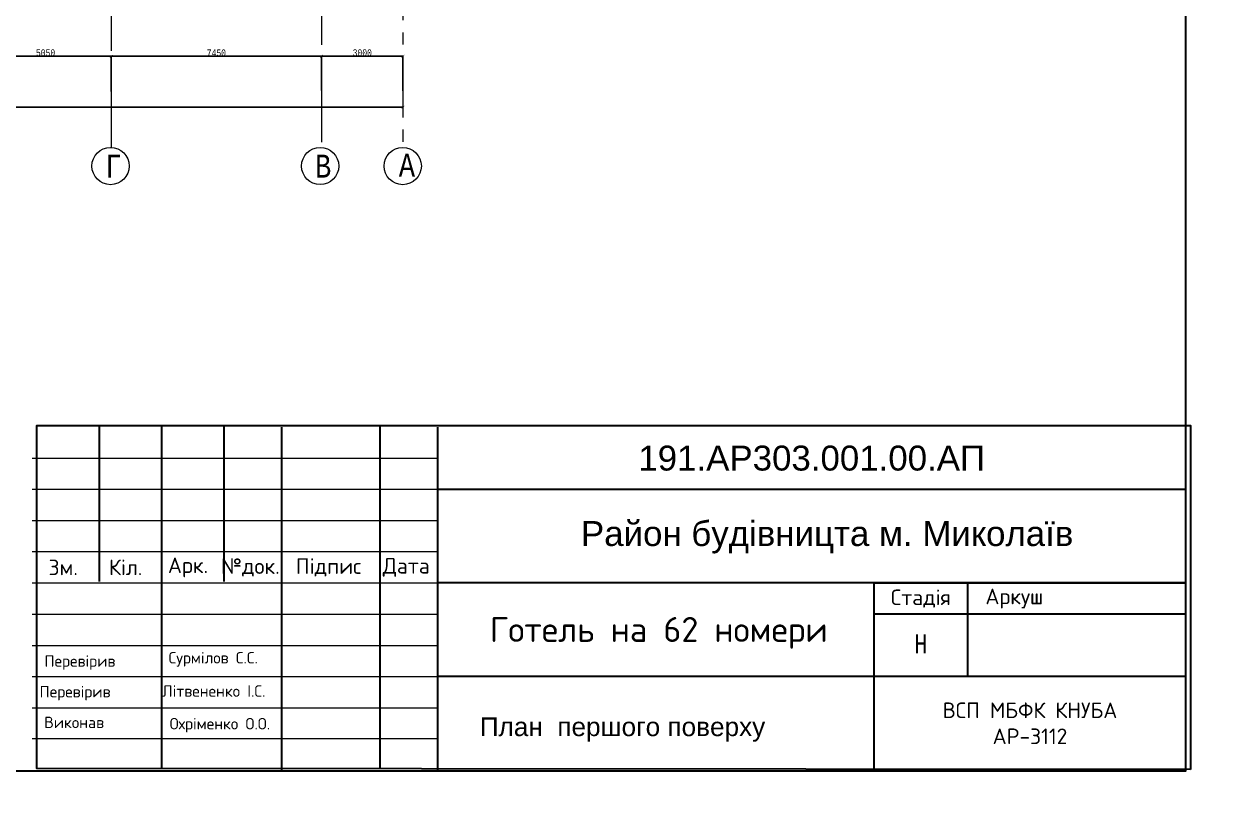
# Model space of a CAD drawing. Header units: millimetres. Extents: x -689206 to 4969298, y -1019800 to 703299.
# Drawn here: x 231704 to 275346, y -492310 to -463844 of the extents above; entities that cross this region are included whole.
import ezdxf

# ---------------------------------------------------------------- set-up
doc = ezdxf.new("R2010")
doc.units = ezdxf.units.MM
doc.linetypes.add('осеваяX2', pattern=[101.6, 63.5, -12.7, 12.7, -12.7])
doc.layers.add('внешняярамка', color=7, linetype='Continuous', lineweight=5, plot=False)
doc.layers.add('РАЗМЕРЫ', color=7, linetype='Continuous', lineweight=9)
doc.layers.add('Штамп', color=7, linetype='Continuous', lineweight=5)
doc.layers.add('сетка', color=104, linetype='Continuous')
doc.styles.get("Standard").update_dxf_attribs({"font": 'arial.ttf'})
doc.styles.add('Аннотативный', font='isocteur.ttf', dxfattribs={"width": 0.7, "height": 250})
doc.dimstyles.new('Аннотативный', dxfattribs={"dimscale": 0, "dimtxt": 250, "dimasz": 100, "dimexe": 1.25, "dimexo": 0.625, "dimtad": 1, "dimdec": 0, "dimtxsty": 'Аннотативный', "dimblk": 'ARCHTICK', "dimcen": 2.5, "dimadec": 0, "dimazin": 0, "dimtfac": 1, "dimtdec": 0, "dimtmove": 0, "dimatfit": 3, "dimfxl": 1, "dimarcsym": 0})

# ---------------------------------------------------------------- blocks, each defined once
blk = doc.blocks.new('_ArchTick')
at = {"color": 0, "linetype": 'ByBlock', "const_width": 0.15}
blk.add_lwpolyline([(-0.5, -0.5), (0.5, 0.5)], dxfattribs=at)
blk = doc.blocks.new('*D3301')
at = {"layer": 'Defpoints', "color": 0, "lineweight": 5, "ltscale": 35, "transparency": 16777216}
for p in [(230099, -465028), (234894, -465028), (234894, -466323)]:
    blk.add_point(p, dxfattribs=at)
at = {"layer": 'РАЗМЕРЫ', "color": 0, "lineweight": -2, "ltscale": 35, "transparency": 16777216}
for p, q in [((230099, -465027), (230099, -465027)), ((230099, -465028), (234894, -465028)), ((234894, -466322), (234894, -465027))]:
    blk.add_line(p, q, dxfattribs=at)
at = {"layer": 'РАЗМЕРЫ', "color": 0, "lineweight": -2, "ltscale": 35, "transparency": 16777216, "xscale": 100, "yscale": 100, "zscale": 100, "rotation": 180}
blk.add_blockref('_ArchTick', (230099, -465028), dxfattribs=at)
at = {"layer": 'РАЗМЕРЫ', "color": 0, "lineweight": -2, "ltscale": 35, "transparency": 16777216, "xscale": 100, "yscale": 100, "zscale": 100}
blk.add_blockref('_ArchTick', (234894, -465028), dxfattribs=at)
at = {"layer": 'РАЗМЕРЫ', "color": 0, "lineweight": 5, "ltscale": 35, "transparency": 16777216, "insert": (232497, -464902), "char_height": 250, "attachment_point": 5, "style": 'Аннотативный'}
blk.add_mtext('5050', dxfattribs=at)
blk = doc.blocks.new('*D3290')
at = {"layer": 'Defpoints', "color": 0, "lineweight": 5, "ltscale": 35, "transparency": 16777216}
for p in [(234894, -465028), (242593, -465031), (242593, -466284)]:
    blk.add_point(p, dxfattribs=at)
at = {"layer": 'РАЗМЕРЫ', "color": 0, "lineweight": -2, "ltscale": 35, "transparency": 16777216}
for p, q in [((234894, -465028), (234894, -465033)), ((234894, -465031), (242593, -465031)), ((242593, -466284), (242593, -465030))]:
    blk.add_line(p, q, dxfattribs=at)
at = {"layer": 'РАЗМЕРЫ', "color": 0, "lineweight": -2, "ltscale": 35, "transparency": 16777216, "xscale": 100, "yscale": 100, "zscale": 100, "rotation": 180}
blk.add_blockref('_ArchTick', (234894, -465031), dxfattribs=at)
at = {"layer": 'РАЗМЕРЫ', "color": 0, "lineweight": -2, "ltscale": 35, "transparency": 16777216, "xscale": 100, "yscale": 100, "zscale": 100}
blk.add_blockref('_ArchTick', (242593, -465031), dxfattribs=at)
at = {"layer": 'РАЗМЕРЫ', "color": 0, "lineweight": 5, "ltscale": 35, "transparency": 16777216, "insert": (238744, -464906), "char_height": 250, "attachment_point": 5, "style": 'Аннотативный'}
blk.add_mtext('7450', dxfattribs=at)
blk = doc.blocks.new('*D3291')
at = {"layer": 'Defpoints', "color": 0, "lineweight": 5, "ltscale": 35, "transparency": 16777216}
for p in [(242593, -465028), (245569, -465028), (245569, -466291)]:
    blk.add_point(p, dxfattribs=at)
at = {"layer": 'РАЗМЕРЫ', "color": 0, "lineweight": -2, "ltscale": 35, "transparency": 16777216}
for p, q in [((242593, -465027), (242593, -465027)), ((242593, -465028), (245569, -465028)), ((245569, -466290), (245569, -465027))]:
    blk.add_line(p, q, dxfattribs=at)
at = {"layer": 'РАЗМЕРЫ', "color": 0, "lineweight": -2, "ltscale": 35, "transparency": 16777216, "xscale": 100, "yscale": 100, "zscale": 100, "rotation": 180}
blk.add_blockref('_ArchTick', (242593, -465028), dxfattribs=at)
at = {"layer": 'РАЗМЕРЫ', "color": 0, "lineweight": -2, "ltscale": 35, "transparency": 16777216, "xscale": 100, "yscale": 100, "zscale": 100}
blk.add_blockref('_ArchTick', (245569, -465028), dxfattribs=at)
at = {"layer": 'РАЗМЕРЫ', "color": 0, "lineweight": 5, "ltscale": 35, "transparency": 16777216, "insert": (244081, -464902), "char_height": 250, "attachment_point": 5, "style": 'Аннотативный'}
blk.add_mtext('3000', dxfattribs=at)
blk = doc.blocks.new('*D3292')
at = {"layer": 'Defpoints', "color": 0, "lineweight": 5, "ltscale": 35, "transparency": 16777216}
for p in [(207810, -466891), (207810, -466891), (245569, -466891)]:
    blk.add_point(p, dxfattribs=at)
at = {"layer": 'РАЗМЕРЫ', "color": 0, "lineweight": -2, "ltscale": 35, "transparency": 16777216}
for p, q in [((207810, -466890), (207810, -466890)), ((245569, -466891), (207810, -466891)), ((245569, -466890), (245569, -466890))]:
    blk.add_line(p, q, dxfattribs=at)
at = {"layer": 'РАЗМЕРЫ', "color": 0, "lineweight": -2, "ltscale": 35, "transparency": 16777216, "xscale": 100, "yscale": 100, "zscale": 100, "rotation": 180}
blk.add_blockref('_ArchTick', (207810, -466891), dxfattribs=at)
at = {"layer": 'РАЗМЕРЫ', "color": 0, "lineweight": -2, "ltscale": 35, "transparency": 16777216, "xscale": 100, "yscale": 100, "zscale": 100}
blk.add_blockref('_ArchTick', (245569, -466891), dxfattribs=at)
at = {"layer": 'РАЗМЕРЫ', "color": 0, "lineweight": 5, "ltscale": 35, "transparency": 16777216, "insert": (226689, -466765), "char_height": 250, "attachment_point": 5, "style": 'Аннотативный'}
blk.add_mtext('37700', dxfattribs=at)

msp = doc.modelspace()

# ---------------------------------------------------------------- linework, layer by layer
at = {"layer": 'внешняярамка', "lineweight": 5, "ltscale": 50, "const_width": 2.28}
msp.add_lwpolyline([(179523.2, -492309.2), (275344.7, -492309.2), (275344.7, -424549.6), (179523.2, -424549.6), (179523.2, -492309.2)], dxfattribs=at)
at = {"layer": 'РАЗМЕРЫ', "linetype": 'осеваяX2', "lineweight": 5, "ltscale": 35}
for p, q in [((234893.8, -441266.1), (234893.8, -468364.8)), ((245568.8, -447266.1), (245568.8, -468364.8)), ((242593.4, -448166.1), (242593.4, -468364.8))]:
    msp.add_line(p, q, dxfattribs=at)
at = {"layer": 'сетка', "lineweight": 5}
for centre in [(234873, -469045.2), (242540, -469043.4), (245560.8, -469045.4)]:
    msp.add_circle(centre, 680.7, dxfattribs=at)
at = {"layer": 'Штамп'}
for p, q in [((246831.3, -480872.8), (232004.4, -480872.8)), ((246831.3, -483153.9), (232004.4, -483153.9))]:
    msp.add_line(p, q, dxfattribs=at)
at = {"layer": 'Штамп', "lineweight": 30}
for points in [[(184086.1, -491168.4), (274204, -491168.4), (274204, -425690.4), (184086.1, -425690.4)], [(274377, -491110.8), (232177.4, -491079.9), (232177.4, -478534.1), (274377.1, -478534.1)]]:
    msp.add_lwpolyline(points, close=True, dxfattribs=at)
for points in [[(234458.5, -478534.1), (234458.5, -484236.7)], [(236739.6, -478534.1), (236739.5, -491083.3)], [(239020.6, -478534.1), (239020.6, -484236.7)], [(241128.6, -478591.7), (241128.6, -485434.9)], [(244723.3, -478534.1), (244723.3, -491089.1)], [(246831.3, -478591.7), (246831.3, -491148.4)], [(274204, -480872.8), (246831.3, -480872.8)], [(274204, -484294.4), (246831.3, -484294.4)], [(262798.7, -491137.6), (262798.7, -484294.4)], [(262798.7, -484294.4), (274204, -484294.4)], [(266220.3, -484294.4), (266220.3, -487716)], [(241128.6, -485434.9), (241124.5, -491144.3)], [(274204, -485434.9), (262798.7, -485434.9)], [(274204, -487716), (246831.3, -487716)]]:
    msp.add_lwpolyline(points, dxfattribs=at)
at = {"layer": 'Штамп'}
for points in [[(232004.4, -479732.3), (246831.3, -479732.3)], [(232004.4, -482013.3), (246831.3, -482013.3)], [(232004.4, -484294.4), (246831.3, -484294.4)], [(232004.4, -485434.9), (246831.3, -485434.9)], [(232004.4, -486575.5), (246831.3, -486575.5)], [(232004.4, -487716), (246831.3, -487716)], [(232004.4, -488856.5), (246831.3, -488856.5)], [(246831.3, -489997), (232004.4, -489997)]]:
    msp.add_lwpolyline(points, dxfattribs=at)

# ---------------------------------------------------------------- texts
at = {"layer": 'РАЗМЕРЫ', "lineweight": 5, "ltscale": 35, "char_height": 841.3, "width": 7009.377, "attachment_point": 1, "style": 'Аннотативный'}
for s, insert in [('Г', (234689.1, -468627)), ('В', (242356.1, -468625.2)), ('А', (245418, -468589.8))]:
    msp.add_mtext(s, dxfattribs=dict(at, insert=insert))
at = {"layer": 'Штамп'}
for s, width, heights, insert, char_height, attachment_point in [('191.АР303.001.00.АП', 27372.729, [0], (260517.7, -479732.3), 912.424, 5), ('Район будівницта м. Миколаїв', 28044.588, [0], (261083, -482623.6), 912.424, 5), ('\\pxqc;{\\fISOCPEUR|b0|i0|c204|p34;Зм.}', 2281.061, [0], (233144.9, -483724.1), 570.265, 5), ('\\pxqc;{\\fISOCPEUR|b0|i0|c204|p34;Кіл.}', 2281.061, [0], (235426, -483724.1), 570.265, 5), ('\\pxqc;{\\fISOCPEUR|b0|i0|c204|p34;Арк.}', 2281.061, [0], (237707, -483724.1), 570.265, 5), ('\\pxqc;{\\fISOCPEUR|b0|i0|c204|p34;№док.}', 2281.061, [0], (239988.1, -483724.1), 570.265, 5), ('\\pxqc;{\\fISOCPEUR|b0|i0|c204|p34;Підпис}', 3421.591, [0], (242839.4, -483724.1), 570.265, 5), ('\\pxqc;{\\fISOCPEUR|b0|i0|c204|p34;Дата}', 2281.061, [0], (245690.8, -483724.1), 570.265, 5), ('\\pxqc;{\\fISOCPEUR|b0|i0|c204|p34;Стадія}', 3421.591, [0], (264509.5, -484864.7), 570.265, 5), ('\\pxqc;{\\fISOCPEUR|b0|i0|c204|p34;Аркуш}', 3421.591, [0], (267931.1, -484864.7), 570.265, 5), ('\\pxqc;{\\fISOCPEUR|b0|i0|c204|p34;Готель на 62 номери}', 15841.615, [0], (254923.3, -486118.8), 912.424, 5), ('\\pxql;{\\fISOCPEUR|b0|i0|c204|p34;Перевірив}', 4562.121, [0], (234737, -487204.6), 418.152, 5), ('\\pxql;{\\fISOCPEUR|b0|i0|c204|p34;Сурмілов С.С.}', 4562.121, [0], (239279.5, -487086.9), 418.152, 5), ('\\pxql;{\\fISOCPEUR|b0|i0|c204|p34;Перевірив}', 4562.121, [0], (234560.3, -488325.5), 418.152, 5), ('\\pxql;{\\fISOCPEUR|b0|i0|c204|p34;Літвененко І.С.}', 4562.121, [0], (239043.9, -488247), 418.152, 5), ('\\pxqc;{\\fISOCPEUR|b0|i0|c204|p34;ВСП МБФК КНУБА^JАР-3112}', 11405.304, [0], (274204, -489426.8), 570.265, 6), ('\\pxql;{\\fISOCPEUR|b0|i0|c204|p34;Виконав}', 4562.121, [0], (234728.1, -489394.8), 418.152, 5), ('\\pxqc;План  першого поверху', 13281.895, [2706.9], (253598.8, -489655.9), 684.44, 5), ('\\pxql;{\\fISOCPEUR|b0|i0|c204|p34;Охріменко О.О.}', 4562.121, [0], (239318.8, -489497.6), 418.152, 5)]:
    msp.add_mtext_dynamic_manual_height_columns(s, width=width, gutter_width=2851.3, heights=heights, dxfattribs=dict(at, insert=insert, char_height=char_height, attachment_point=attachment_point))
at = {"layer": 'Штамп', "insert": (266220.3, -486521.5), "char_height": 696.92, "width": 3421.591, "attachment_point": 6, "style": 'Аннотативный'}
msp.add_mtext('\\pxqc;Н', dxfattribs=at)

# ---------------------------------------------------------------- dimensions: what is measured, and where the dimension line sits
at = {"layer": 'РАЗМЕРЫ', "lineweight": 5, "ltscale": 35}
for base, p1, p2, text, picture, middle in [((234893.8, -465027.8), (230099.3, -465027.8), (234893.8, -466322.9), '5050', '*D3301', (232496.6, -464902.2)), ((245568.8, -465027.8), (242593.4, -465027.8), (245568.8, -466290.8), '3000', '*D3291', (244081.1, -464902.2)), ((207809.8, -466891.1), (245568.8, -466891.1), (207809.8, -466891.1), '37700', '*D3292', (226689.3, -466765.5))]:
    dim = msp.add_linear_dim(base=base, p1=p1, p2=p2, text=text, dimstyle='Аннотативный', dxfattribs=at)
    dim.commit()
    dim.dimension.update_dxf_attribs({"geometry": picture, "text_midpoint": middle})
dim = msp.add_linear_dim(base=(242593.4, -465031.3), p1=(234893.8, -465027.8), p2=(242593.4, -466284.2), text='7450', dimstyle='Аннотативный', dxfattribs=at)
dim.commit()
dim.dimension.update_dxf_attribs({"geometry": '*D3290', "text_midpoint": (238743.6, -465031.3), "dimtype": 160})

doc.saveas('drawing.dxf')
